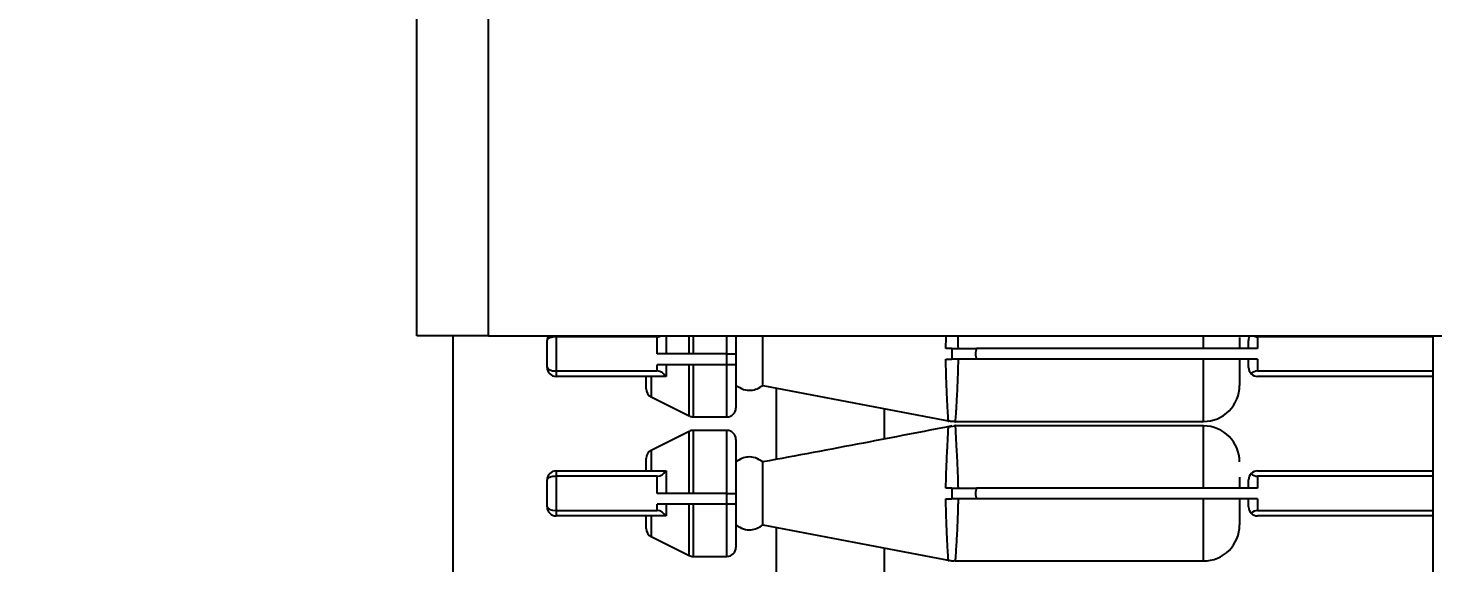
# Model space of a CAD drawing. Header units: millimetres. Extents: x 10 to 584, y 10 to 410.
# Drawn here: x 103.39 to 108.6, y 302.34 to 304.32 of the extents above; entities that cross this region are included whole.
import ezdxf

# ---------------------------------------------------------------- set-up
doc = ezdxf.new("R2010")
doc.units = ezdxf.units.MM
doc.layers.add('2', color=1, linetype='Continuous')
doc.styles.add('SLDTEXTSTYLE0', font='TXT', dxfattribs={"width": 0.7})
doc.dimstyles.new('SLDDIMSTYLE0', dxfattribs={"dimtxt": 3.5, "dimasz": 3.5, "dimexe": 0, "dimexo": 0.0625, "dimgap": 0.875, "dimtad": 1, "dimlfac": 15, "dimrnd": 1e-09, "dimzin": 12, "dimdsep": 46, "dimtxsty": 'SLDTEXTSTYLE0', "dimsah": 1, "dimcen": 0.09, "dimadec": 0, "dimazin": 3, "dimtfac": 1, "dimtofl": 0, "dimtmove": 0, "dimatfit": 3, "dimfxl": 0, "dimfrac": 2, "dimtolj": 1, "dimtzin": 12, "dimarcsym": 0})

# ---------------------------------------------------------------- blocks, each defined once
blk = doc.blocks.new('_D')
at = {"layer": '2', "color": 1}
for p, q in [((167.5018, 346.7783), (43.5018, 346.7783)), ((44.5018, 346.7783), (44.5018, 225.845)), ((181.5762, 225.845), (43.5018, 225.845))]:
    blk.add_line(p, q, dxfattribs=at)
for points in [[(44.5018, 346.7783), (43.9634, 343.2783), (45.0403, 343.2783)], [(44.5018, 225.845), (45.0403, 229.345), (43.9634, 229.345)]]:
    blk.add_solid(points, dxfattribs=at)
at = {"layer": '2', "color": 1, "insert": (39.9901, 278.6627), "char_height": 3.5, "attachment_point": 1, "rotation": 90, "style": 'SLDTEXTSTYLE0'}
blk.add_mtext('1814', dxfattribs=at)

msp = doc.modelspace()

# ---------------------------------------------------------------- linework, layer by layer
at = {"color": 7, "linetype": 'Continuous', "lineweight": 25}
for p, q in [((104.83516, 303.17831), (104.83516, 304.51165)), ((105.10183, 303.17831), (105.10183, 304.51165)), ((105.10183, 303.17831), (104.83516, 303.17831)), ((104.96849, 303.17831), (104.96849, 301.84498)), ((105.10183, 303.17831), (109.56849, 303.17831)), ((105.31849, 303.16117), (105.31849, 303.16165)), ((105.31849, 303.06212), (105.31849, 303.16117)), ((105.72625, 303.17498), (105.35183, 303.17498)), ((105.35183, 303.17498), (105.35183, 303.04831)), ((105.72625, 303.11165), (105.72625, 303.17498)), ((105.75958, 303.17831), (105.75958, 303.11165)), ((106.01849, 303.17831), (106.01849, 303.11165)), ((107.91849, 303.13165), (107.91849, 303.16165)), ((107.95183, 303.17498), (107.95183, 303.13165)), ((108.60183, 303.17498), (107.95183, 303.17498)), ((108.60183, 303.17831), (108.60183, 298.67831)), ((105.98516, 303.11165), (105.72625, 303.11165)), ((105.98516, 303.07165), (105.98516, 303.11165)), ((105.98516, 303.11165), (106.01849, 303.11165)), ((106.01849, 303.11165), (106.01849, 303.07165)), ((106.81849, 303.13165), (106.79671, 303.13165)), ((106.81849, 303.13165), (106.81849, 303.09165)), ((107.95183, 303.13165), (106.90968, 303.13165)), ((105.31849, 303.06165), (105.31849, 303.06212)), ((105.72625, 303.04831), (105.72625, 303.07165)), ((105.98516, 303.07165), (105.72625, 303.07165)), ((105.75958, 303.07165), (105.75958, 303.02852)), ((106.01849, 303.07165), (105.98516, 303.07165)), ((106.01849, 303.07165), (106.01849, 302.91165)), ((106.79662, 303.09165), (106.81849, 303.09165)), ((107.95183, 303.09165), (106.90968, 303.09165)), ((107.91849, 303.06165), (107.91849, 303.09165)), ((107.95183, 303.09165), (107.95183, 303.04831)), ((105.35183, 303.04831), (105.35183, 303.02831)), ((105.35183, 303.04831), (105.72625, 303.04831)), ((105.7568, 303.02831), (105.35183, 303.02831)), ((105.68516, 302.98225), (105.68516, 303.02831)), ((105.75934, 303.02831), (105.7568, 303.02831)), ((105.75958, 303.02852), (105.75934, 303.02831)), ((107.95183, 303.04831), (108.60183, 303.04831)), ((108.60183, 303.02831), (107.95183, 303.02831)), ((105.70359, 302.95243), (105.84479, 302.88183)), ((106.11849, 302.99498), (106.81849, 302.86181)), ((106.16849, 302.72101), (106.16849, 302.98547)), ((106.56849, 302.79643), (106.56849, 302.90937)), ((105.85969, 302.87831), (105.98516, 302.87831)), ((106.80585, 302.86608), (106.80594, 302.86415)), ((106.83128, 302.86165), (107.75183, 302.86165)), ((105.84479, 302.82479), (105.70359, 302.75419)), ((105.98516, 302.82831), (105.85969, 302.82831)), ((106.01849, 302.79498), (106.01849, 302.59498)), ((106.80585, 302.84047), (106.80594, 302.84247)), ((106.83141, 302.844), (106.80619, 302.84059)), ((107.75183, 302.84498), (106.83128, 302.84498)), ((105.68516, 302.67831), (105.68516, 302.72438)), ((105.31849, 302.64451), (105.31849, 302.64498)), ((105.31849, 302.54545), (105.31849, 302.64451)), ((105.35183, 302.67831), (105.35183, 302.65831)), ((105.35183, 302.67831), (105.7568, 302.67831)), ((105.35183, 302.65831), (105.35183, 302.53165)), ((105.72625, 302.65831), (105.35183, 302.65831)), ((105.72625, 302.59498), (105.72625, 302.65831)), ((105.7568, 302.67831), (105.75934, 302.67831)), ((105.75934, 302.67831), (105.75958, 302.67811)), ((105.75958, 302.67811), (105.75958, 302.59498)), ((107.91849, 302.61498), (107.91849, 302.64498)), ((107.95183, 302.67831), (108.60183, 302.67831)), ((107.95183, 302.65831), (107.95183, 302.61498)), ((108.60183, 302.65831), (107.95183, 302.65831)), ((105.98516, 302.59498), (105.72625, 302.59498)), ((105.98516, 302.55498), (105.98516, 302.59498)), ((105.98516, 302.59498), (106.01849, 302.59498)), ((106.01849, 302.59498), (106.01849, 302.55498)), ((106.81849, 302.61498), (106.79671, 302.61498)), ((106.81849, 302.61498), (106.81849, 302.57498)), ((107.95183, 302.61498), (106.90968, 302.61498)), ((105.31849, 302.54498), (105.31849, 302.54545)), ((105.98516, 302.55498), (105.72625, 302.55498)), ((105.72625, 302.53165), (105.72625, 302.55498)), ((105.75958, 302.55498), (105.75958, 302.51185)), ((106.01849, 302.55498), (105.98516, 302.55498)), ((106.01849, 302.55498), (106.01849, 302.39498)), ((106.79662, 302.57498), (106.81849, 302.57498)), ((107.95183, 302.57498), (106.90968, 302.57498)), ((107.91849, 302.54498), (107.91849, 302.57498)), ((107.95183, 302.57498), (107.95183, 302.53165)), ((105.35183, 302.53165), (105.35183, 302.51165)), ((105.35183, 302.53165), (105.72625, 302.53165)), ((105.7568, 302.51165), (105.35183, 302.51165)), ((105.68516, 302.46558), (105.68516, 302.51165)), ((105.75934, 302.51165), (105.7568, 302.51165)), ((105.75958, 302.51185), (105.75934, 302.51165)), ((107.95183, 302.53165), (108.60183, 302.53165)), ((108.60183, 302.51165), (107.95183, 302.51165)), ((105.70359, 302.43577), (105.84479, 302.36517)), ((106.11849, 302.47832), (106.81849, 302.34514)), ((106.16849, 302.20435), (106.16849, 302.4688)), ((106.56849, 302.27977), (106.56849, 302.3927)), ((105.85969, 302.36165), (105.98516, 302.36165)), ((106.80585, 302.34941), (106.80594, 302.34749)), ((106.83128, 302.34498), (107.75183, 302.34498))]:
    msp.add_line(p, q, dxfattribs=at)
at = {"color": 59, "linetype": 'Continuous', "lineweight": 25}
for p, q in [((105.35183, 303.17831), (105.35183, 303.17498)), ((105.84479, 303.11165), (105.84479, 303.17831)), ((105.85969, 303.17831), (105.85969, 303.11165)), ((105.98516, 303.11165), (105.98516, 303.17831)), ((105.84479, 302.88183), (105.84479, 303.07165)), ((105.85969, 303.07165), (105.85969, 302.87831)), ((105.98516, 302.87831), (105.98516, 303.07165)), ((105.70359, 303.02831), (105.70359, 302.95243)), ((105.84479, 302.59498), (105.84479, 302.82479)), ((105.85969, 302.82831), (105.85969, 302.59498)), ((105.98516, 302.59498), (105.98516, 302.82831)), ((105.70359, 302.75419), (105.70359, 302.67831)), ((105.84479, 302.36517), (105.84479, 302.55498)), ((105.85969, 302.55498), (105.85969, 302.36165)), ((105.98516, 302.36165), (105.98516, 302.55498)), ((105.70359, 302.51165), (105.70359, 302.43577))]:
    msp.add_line(p, q, dxfattribs=at)
at = {"color": 7, "linetype": 'Continuous', "lineweight": 25}
for centre, radius, start, end in [((105.35183, 303.16165), 0.03333, 150, 180), ((105.72625, 303.20831), 0.03333, 270, 295.84193), ((107.95183, 303.16165), 0.03333, 150, 180), ((107.95183, 303.20831), 0.03333, 244.15807, 270), ((105.35183, 303.06165), 0.03333, 180, 270), ((107.95183, 303.06165), 0.03333, 180, 224.427), ((105.72625, 303.01498), 0.03333, 23.57818, 90), ((107.95183, 303.01498), 0.03333, 90, 135.573), ((107.95183, 303.06165), 0.03333, 224.427, 270), ((105.71849, 302.98225), 0.03333, 180, 243.43495), ((107.75183, 302.99498), 0.13333, 269.98212, 0), ((105.98516, 302.91165), 0.03333, 270, 0), ((105.85969, 302.91165), 0.03333, 243.43495, 270), ((105.85969, 302.79498), 0.03333, 90, 116.56505), ((105.98516, 302.79498), 0.03333, 0, 90), ((107.75183, 302.71165), 0.13333, 0, 89.98212), ((105.71849, 302.72438), 0.03333, 116.56505, 180), ((105.35183, 302.64498), 0.03333, 90, 180), ((105.72625, 302.69165), 0.03333, 270, 336.42182), ((107.95183, 302.64498), 0.03333, 135.573, 180), ((107.95183, 302.64498), 0.03333, 90, 135.573), ((107.95183, 302.69165), 0.03333, 224.427, 270), ((105.35183, 302.54498), 0.03333, 180, 270), ((107.95183, 302.54498), 0.03333, 180, 224.427), ((105.72625, 302.49831), 0.03333, 23.57818, 90), ((107.95183, 302.49831), 0.03333, 90, 135.573), ((107.95183, 302.54498), 0.03333, 224.427, 270), ((105.71849, 302.46558), 0.03333, 180, 243.43495), ((107.75183, 302.47831), 0.13333, 269.98212, 0), ((105.98516, 302.39498), 0.03333, 270, 0), ((105.85969, 302.39498), 0.03333, 243.43495, 270)]:
    msp.add_arc(centre, radius, start, end, dxfattribs=at)
for centre, start_param, end_param in [((105.35183, 303.16117), 1.5707963, 3.1415927), ((105.35183, 303.06212), 3.1415927, 4.712389), ((105.35183, 302.64451), 1.5707963, 3.1415927), ((105.35183, 302.54545), 3.1415927, 4.712389)]:
    msp.add_ellipse(centre, major_axis=(0.03333, 0), ratio=0.4142136, start_param=start_param, end_param=end_param, dxfattribs=at)
for points, knots in [([(106.11849, 303.11165), (106.11849, 303.12725), (106.11849, 303.15192), (106.11849, 303.17122), (106.11849, 303.17831)], [0, 0, 0, 0, 0.6321966, 1, 1, 1, 1]), ([(107.88516, 303.17223), (107.88516, 303.16488), (107.88516, 303.15354), (107.88516, 303.13734), (107.88516, 303.13165)], [0, 0, 0, 0, 0.6488276, 1, 1, 1, 1]), ([(106.11849, 302.99507), (106.11849, 302.99504), (106.11849, 302.99202), (106.11849, 303.0024), (106.11849, 303.02664), (106.11849, 303.06593), (106.11849, 303.09641), (106.11849, 303.11165)], [0, 0, 0, 0, 0.002411, 0.2518083, 0.5012055, 0.7506028, 1, 1, 1, 1]), ([(106.81849, 303.13165), (106.83075, 303.13165), (106.85527, 303.13165), (106.88872, 303.13165), (106.90673, 303.13165), (106.90968, 303.13165)], [0, 0, 0, 0, 0.4554846, 0.9107025, 1, 1, 1, 1]), ([(106.90968, 303.09165), (106.89424, 303.09165), (106.86333, 303.09165), (106.8336, 303.09165), (106.82024, 303.09165), (106.81849, 303.09165)], [0, 0, 0, 0, 0.46482772, 0.93020447, 1, 1, 1, 1]), ([(107.88516, 303.09165), (107.88516, 303.08675), (107.88516, 303.06574), (107.88516, 303.03896), (107.88516, 303.00382), (107.88516, 302.99862), (107.88516, 302.99498)], [0, 0, 0, 0, 0.06579112, 0.28211026, 0.49679186, 1, 1, 1, 1]), ([(106.01849, 302.99498), (106.02758, 302.9893), (106.04473, 302.97857), (106.07303, 302.97532), (106.09804, 302.9816), (106.11143, 302.99036), (106.11849, 302.99498)], [0, 0, 0, 0, 0.2951594, 0.5571246, 0.7666802, 1, 1, 1, 1]), ([(106.80637, 302.86571), (106.8104, 302.86417), (106.81843, 302.8611), (106.82689, 302.86267), (106.83111, 302.86346)], [0, 0, 0, 0, 0.5005037, 1, 1, 1, 1]), ([(106.81849, 302.84482), (106.70924, 302.82352), (106.47591, 302.77802), (106.24257, 302.73469), (106.11849, 302.71165)], [0, 0, 0, 0, 0.46823352, 1, 1, 1, 1]), ([(106.11849, 302.71165), (106.10955, 302.71733), (106.09261, 302.72811), (106.06439, 302.73129), (106.03928, 302.72499), (106.02568, 302.71626), (106.01849, 302.71165)], [0, 0, 0, 0, 0.2916196, 0.55270692, 0.76371042, 1, 1, 1, 1]), ([(106.11849, 302.59498), (106.11849, 302.61027), (106.11849, 302.64084), (106.11849, 302.6794), (106.11849, 302.70631), (106.11849, 302.70981), (106.11849, 302.71155)], [0, 0, 0, 0, 0.2506994, 0.5013989, 0.7520983, 1, 1, 1, 1]), ([(107.88516, 302.65557), (107.88516, 302.64821), (107.88516, 302.63687), (107.88516, 302.62067), (107.88516, 302.61498)], [0, 0, 0, 0, 0.6488276, 1, 1, 1, 1]), ([(106.11849, 302.4784), (106.11849, 302.47837), (106.11849, 302.47536), (106.11849, 302.48574), (106.11849, 302.50998), (106.11849, 302.54926), (106.11849, 302.57974), (106.11849, 302.59498)], [0, 0, 0, 0, 0.002411, 0.2518083, 0.5012055, 0.7506028, 1, 1, 1, 1]), ([(106.81849, 302.61498), (106.83075, 302.61498), (106.85527, 302.61498), (106.88872, 302.61498), (106.90673, 302.61498), (106.90968, 302.61498)], [0, 0, 0, 0, 0.4554846, 0.9107025, 1, 1, 1, 1]), ([(106.90968, 302.57498), (106.89424, 302.57498), (106.86333, 302.57498), (106.8336, 302.57498), (106.82024, 302.57498), (106.81849, 302.57498)], [0, 0, 0, 0, 0.46482772, 0.93020447, 1, 1, 1, 1]), ([(107.88516, 302.57498), (107.88516, 302.57008), (107.88516, 302.54907), (107.88516, 302.52229), (107.88516, 302.48715), (107.88516, 302.48196), (107.88516, 302.47831)], [0, 0, 0, 0, 0.06579112, 0.28211026, 0.49679186, 1, 1, 1, 1]), ([(106.01849, 302.47831), (106.02758, 302.47263), (106.04473, 302.4619), (106.07303, 302.45866), (106.09804, 302.46493), (106.11143, 302.4737), (106.11849, 302.47831)], [0, 0, 0, 0, 0.2951594, 0.5571246, 0.7666802, 1, 1, 1, 1]), ([(106.80637, 302.34904), (106.8104, 302.3475), (106.81843, 302.34443), (106.82689, 302.346), (106.83111, 302.34679)], [0, 0, 0, 0, 0.5005037, 1, 1, 1, 1])]:
    msp.add_open_spline(points, degree=3, knots=knots, dxfattribs=at)
at = {"color": 59, "linetype": 'Continuous', "lineweight": 25}
for points, knots in [([(106.79671, 303.13165), (106.79684, 303.1429), (106.79704, 303.15934), (106.79758, 303.17376), (106.79776, 303.17831)], [0, 0, 0, 0, 0.68407842, 1, 1, 1, 1]), ([(106.84043, 303.17831), (106.84054, 303.17596), (106.84116, 303.16185), (106.84141, 303.14537), (106.84162, 303.13165)], [0, 0, 0, 0, 0.1670986, 1, 1, 1, 1]), ([(107.75183, 303.13165), (107.75183, 303.14725), (107.75183, 303.16372), (107.75183, 303.17759), (107.75183, 303.17831)], [0, 0, 0, 0, 0.9478599, 1, 1, 1, 1]), ([(106.80594, 302.86415), (106.80594, 302.86413), (106.80634, 302.85466), (106.80487, 302.87986), (106.80212, 302.93007), (106.79944, 302.98146), (106.79719, 303.04249), (106.79681, 303.07489), (106.79662, 303.09165)], [0, 0, 0, 0, 0.0010478, 0.3924238, 0.5418725, 0.7850634, 0.8888566, 1, 1, 1, 1]), ([(106.84175, 303.09165), (106.84174, 303.09109), (106.84161, 303.07182), (106.84084, 303.03706), (106.83818, 302.97556), (106.83526, 302.92572), (106.83238, 302.87694), (106.83087, 302.85241), (106.83128, 302.86167), (106.83128, 302.86169)], [0, 0, 0, 0, 0.0036315, 0.12467, 0.2286657, 0.4677796, 0.6145768, 0.9994695, 1, 1, 1, 1]), ([(107.75183, 302.86165), (107.75183, 302.86689), (107.75183, 302.87461), (107.75183, 302.92798), (107.75183, 302.97987), (107.75183, 303.0393), (107.75183, 303.07349), (107.75183, 303.09165)], [0, 0, 0, 0, 0.3773035, 0.5553663, 0.7769376, 0.8815574, 1, 1, 1, 1]), ([(106.83128, 302.84498), (106.83128, 302.84498), (106.83068, 302.85428), (106.83192, 302.82789), (106.83461, 302.77867), (106.8381, 302.71713), (106.84072, 302.66245), (106.84137, 302.62834), (106.84162, 302.61498)], [0, 0, 0, 0, 0.0000568, 0.3457315, 0.6012125, 0.7779294, 0.912991, 1, 1, 1, 1]), ([(106.83128, 302.84495), (106.83128, 302.84496), (106.83068, 302.85428), (106.83153, 302.83717), (106.83238, 302.82008)], [0, 0, 0, 0, 0.0012234, 1, 1, 1, 1]), ([(106.79671, 302.61498), (106.79687, 302.62602), (106.79733, 302.65746), (106.79945, 302.71129), (106.80266, 302.77375), (106.80547, 302.82839), (106.80572, 302.83616), (106.80585, 302.84047)], [0, 0, 0, 0, 0.0752232, 0.2142029, 0.3999609, 0.6678796, 1, 1, 1, 1]), ([(107.75183, 302.61498), (107.75183, 302.63006), (107.75183, 302.66622), (107.75183, 302.72277), (107.75183, 302.78359), (107.75183, 302.83419), (107.75183, 302.84118), (107.75183, 302.84498)], [0, 0, 0, 0, 0.0982685, 0.2356394, 0.4182639, 0.6841567, 1, 1, 1, 1]), ([(106.80594, 302.34749), (106.80594, 302.34746), (106.80634, 302.33799), (106.80487, 302.36319), (106.80212, 302.4134), (106.79944, 302.46479), (106.79719, 302.52582), (106.79681, 302.55822), (106.79662, 302.57498)], [0, 0, 0, 0, 0.0010478, 0.3924238, 0.5418725, 0.7850634, 0.8888566, 1, 1, 1, 1]), ([(106.84175, 302.57498), (106.84174, 302.57442), (106.84161, 302.55515), (106.84084, 302.52041), (106.83818, 302.45881), (106.8353, 302.40974), (106.83225, 302.35786), (106.83169, 302.35039), (106.83128, 302.34499)], [0, 0, 0, 0, 0.0036336, 0.1247433, 0.2288001, 0.4680545, 0.614938, 1, 1, 1, 1]), ([(107.75183, 302.34498), (107.75183, 302.35023), (107.75183, 302.35795), (107.75183, 302.41131), (107.75183, 302.46321), (107.75183, 302.52264), (107.75183, 302.55683), (107.75183, 302.57498)], [0, 0, 0, 0, 0.3773035, 0.5553663, 0.7769376, 0.8815574, 1, 1, 1, 1])]:
    msp.add_open_spline(points, degree=3, knots=knots, dxfattribs=at)
at = {"color": 7, "linetype": 'Continuous', "lineweight": 25}
for points in [[(106.90968, 303.13165), (106.90818, 303.12498), (106.90519, 303.11165), (106.90818, 303.09831), (106.90968, 303.09165)], [(106.90968, 302.61498), (106.90818, 302.60831), (106.90519, 302.59498), (106.90818, 302.58165), (106.90968, 302.57498)]]:
    msp.add_open_spline(points, degree=3, dxfattribs=at)

# ---------------------------------------------------------------- dimensions: what is measured, and where the dimension line sits
at = {"layer": '2', "color": 1}
dim = msp.add_linear_dim(base=(44.50183, 225.84498), p1=(168.50183, 346.77832), p2=(182.57616, 225.84498), angle=90, dimstyle='SLDDIMSTYLE0', dxfattribs=at)
dim.commit()
dim.dimension.update_dxf_attribs({"geometry": '_D', "text_midpoint": (44.50183, 284.48628), "dimtype": 160})

doc.saveas('drawing.dxf')
